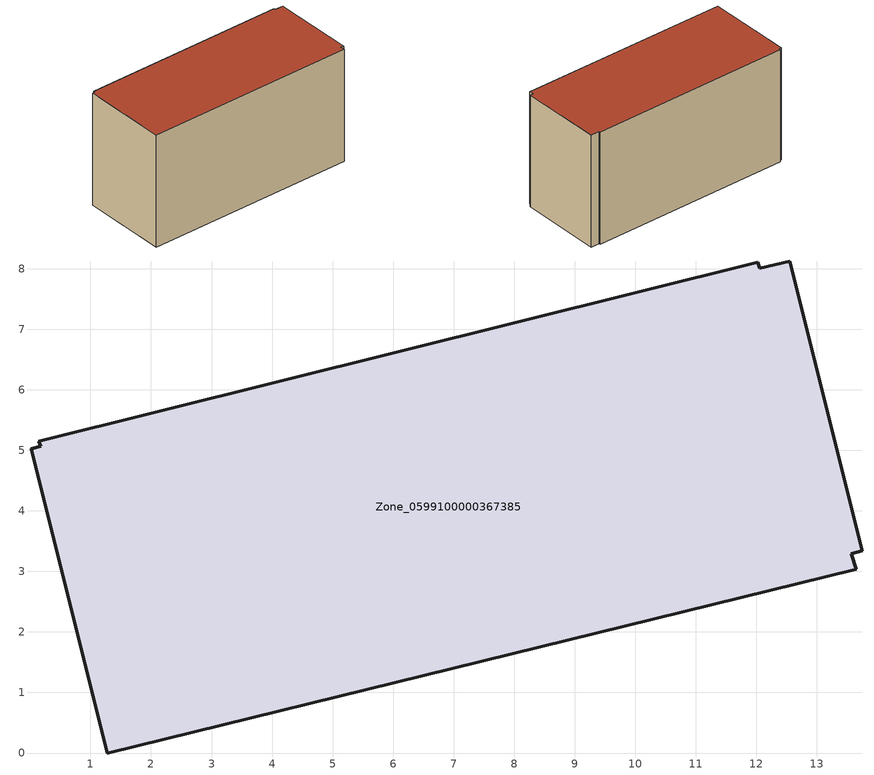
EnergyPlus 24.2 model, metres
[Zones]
Zone_0599100000367385
 floor ground (C_G): 0.02,5.03 0.18,5.07 0.15,5.15 12.03,8.11 12.06,8 12.55,8.13 13.75,3.34 13.57,3.29 13.65,3.04 1.28,0 z0
 wall outside (C_F): 0.18,5.07 0.02,5.03 1.28,0 13.65,3.04 13.57,3.29 13.75,3.34 12.55,8.13 12.06,8 12.03,8.11 0.15,5.15 0.18,5.07 z0:6.99
 roof outside (C_R): 1.28,0 13.65,3.04 13.57,3.29 13.75,3.34 12.55,8.13 12.06,8 12.03,8.11 0.15,5.15 0.18,5.07 0.02,5.03 z6.99
[BUILDING]
Pand.0599100000367385: North Axis=0; Terrain=City; Loads Convergence Tolerance Value=0.04; Temperature Convergence Tolerance Value=0.4; Solar Distribution=FullExterior; Maximum Number of Warmup Days=25; Minimum Number of Warmup Days=1
[Site:Location]
Rotterdam.The.Hague.AP_ZH_NLD Design_Conditions: Latitude=51.96; Longitude=4.45; Time Zone=1; Elevation=-4.5
[SITE:GROUNDTEMPERATURE:BUILDINGSURFACE]
18, 18, 18, 18, 18, 18, 18, 18, 18, 18, 18, 18
[MATERIAL] Thermal Absorptance=0.9; Solar Absorptance=0.7; Visible Absorptance=0.7
Name | Roughness | Thickness | Conductivity | Density | Specific Heat
G.TC.1992-2005 | MediumSmooth | 0.15 | 0.06 | 540 | 1210
F.TC.1992-2005 | Rough | 0.3 | 0.12 | 1920 | 840
R.TC.1992-2005 | MediumRough | 0.2 | 0.08 | 1500 | 1000
[CONSTRUCTION]
C_G: G.TC.1992-2005
C_F: F.TC.1992-2005
C_R: R.TC.1992-2005
[ZONE]
Zone_0599100000367385: Type=1; Multiplier=1; Ceiling Height=Autocalculate; Volume=Autocalculate; Floor Area=autocalculate; Part of Total Floor Area=Yes
[ZONEINFILTRATION:DESIGNFLOWRATE]
Infil_Zone_0599100000367385: Zone or ZoneList or Space or SpaceList=Zone_0599100000367385; Schedule=AlwaysOn; Design Flow Rate Calculation Method=Flow/Area; Flow Rate per Floor Area=0.0015; Constant Term Coefficient=1; Temperature Term Coefficient=0; Velocity Term Coefficient=0; Velocity Squared Term Coefficient=0
[HVACTEMPLATE:ZONE:IDEALLOADSAIRSYSTEM]
Zone_0599100000367385: Maximum Heating Supply Air Temperature=50; Minimum Cooling Supply Air Temperature=13; Maximum Heating Supply Air Humidity Ratio=0.0156; Minimum Cooling Supply Air Humidity Ratio=0.0077; Heating Limit=NoLimit; Cooling Limit=NoLimit; Dehumidification Control Type=ConstantSensibleHeatRatio; Cooling Sensible Heat Ratio=0.7; Dehumidification Setpoint=60; Humidification Control Type=None; Humidification Setpoint=30; Outdoor Air Method=None; Outdoor Air Flow Rate per Person=0.00944; Outdoor Air Flow Rate per Zone Floor Area=0; Outdoor Air Flow Rate per Zone=0; Demand Controlled Ventilation Type=None; Outdoor Air Economizer Type=NoEconomizer; Heat Recovery Type=None; Sensible Heat Recovery Effectiveness=0.7; Latent Heat Recovery Effectiveness=0.65
[ZONECONTROL:THERMOSTAT]
ThermostatControl_Zone_0599100000367385: Zone or ZoneList=Zone_0599100000367385; Control Type Schedule=DualSetpointControlType; Control 1=Thermostat_Zone_0599100000367385; Temperature Difference Between Cutout And Setpoint=0
[THERMOSTATSETPOINT:DUALSETPOINT]
Thermostat_Zone_0599100000367385: Heating Setpoint Temperature Schedule=HeatingSetpoint_Zone_0599100000367385; Cooling Setpoint Temperature Schedule=CoolingSetpoint_Zone_0599100000367385
[SCHEDULE:COMPACT]
HeatingSetpoint_Zone_0599100000367385: Through: 12/31, For: AllDays, Until: 24:00, 21
CoolingSetpoint_Zone_0599100000367385: Through: 12/31, For: AllDays, Until: 24:00, 24
DualSetpointControlType: Through: 12/31, For: AllDays, Until: 24:00, 4
AlwaysOn: Through: 12/31, For: AllDays, Until: 24:00, 1
